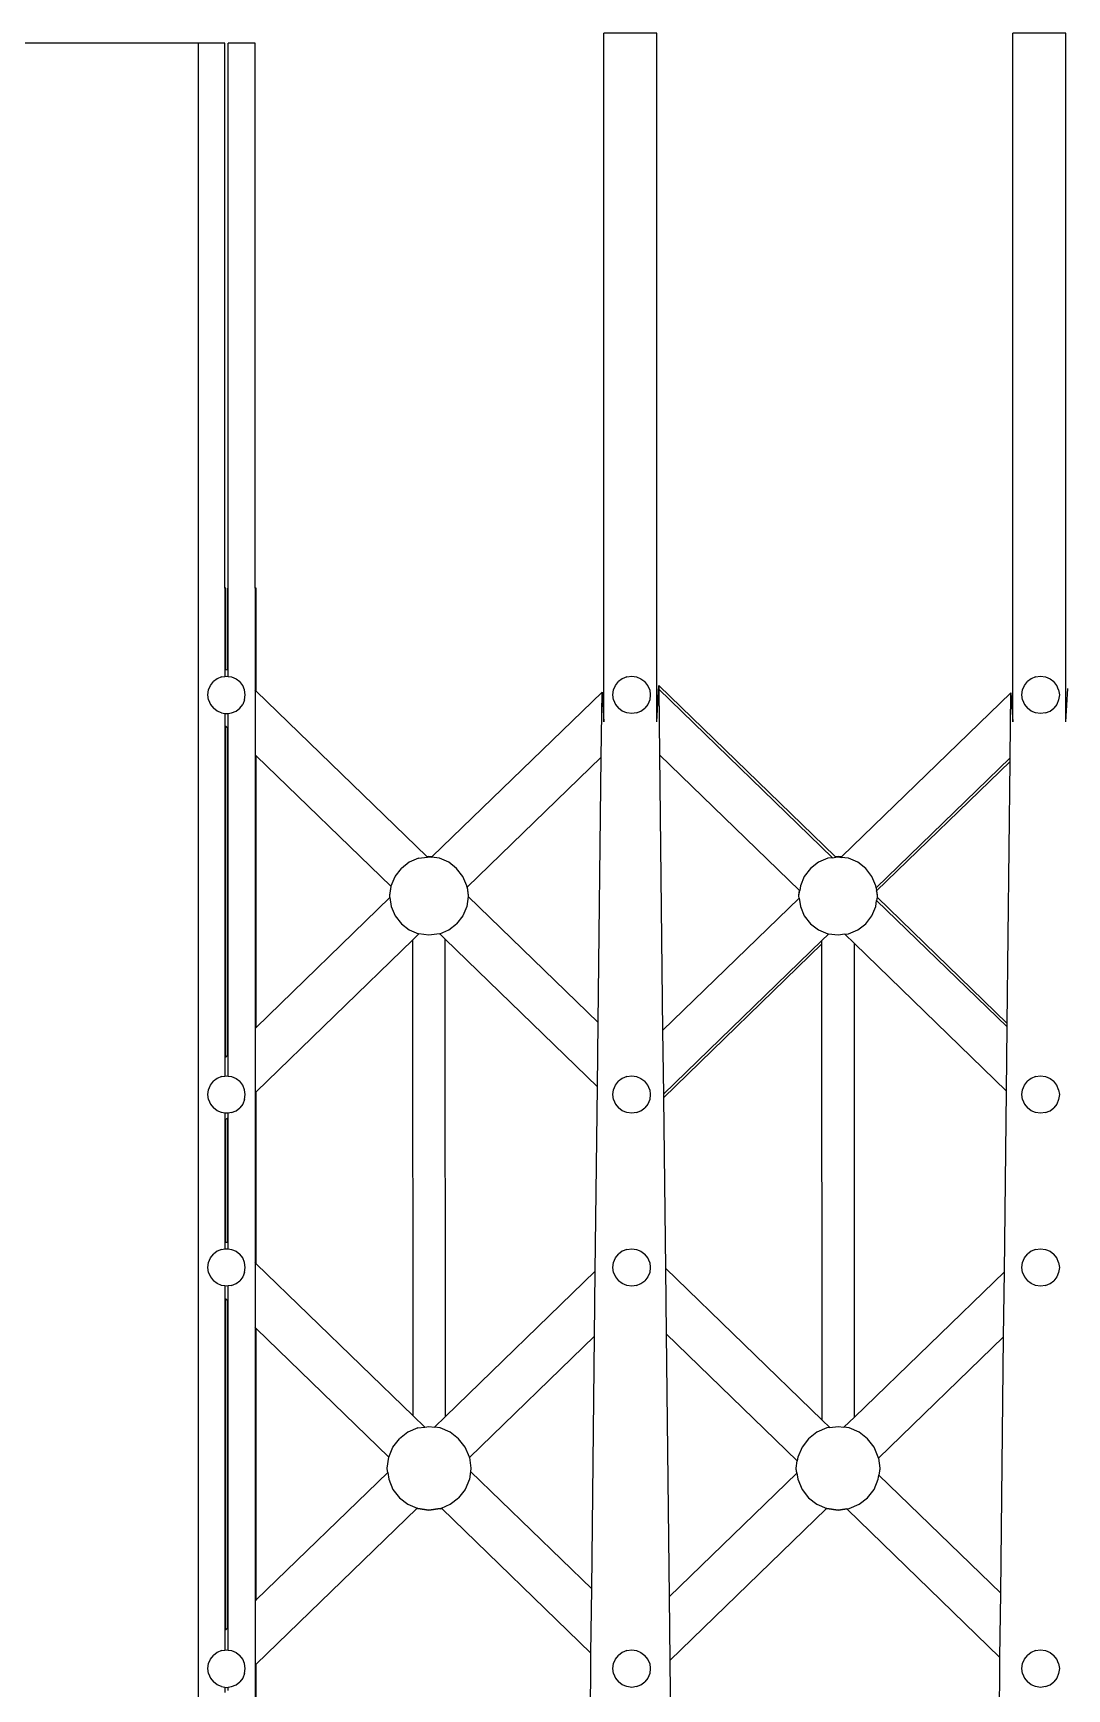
# Model space of a CAD drawing. Extents: x -4210259 to 293730, y -7499 to 868879.
# Drawn here: x -2175244 to -2174579, y 490686 to 491751 of the extents above; entities that cross this region are included whole.
import ezdxf

# ---------------------------------------------------------------- set-up
doc = ezdxf.new("R2010")
doc.units = 0
doc.header["$LTSCALE"] = 1000
doc.header["$MEASUREMENT"] = 0

# ---------------------------------------------------------------- blocks, each defined once
blk = doc.blocks.new('A$C4A4B1E4B')
at = {"color": 250}
for p, q in [((-3295.7, 1493.3), (-3695.7, 1493.3)), ((-3278.5, 1493.3), (-3295.7, 1493.3)), ((-3295.7, 1493.3), (-3295.7, 139.4)), ((-3278.5, 1142.6), (-3278.5, 1493.3)), ((-3259.1, 1493.3), (-3276.3, 1493.3)), ((-3276.3, 1142.6), (-3276.3, 1493.3)), ((-3259.1, 1142.6), (-3259.1, 1493.3)), ((-3000.4, 1499.9), (-3034.5, 1499.9)), ((-3034.5, 1056.6), (-3034.5, 1499.9)), ((-3000.4, 1056.6), (-3000.4, 1499.9)), ((-2737, 1499.9), (-2771.1, 1499.9)), ((-2771.1, 1056.6), (-2771.1, 1499.9)), ((-2737, 1056.6), (-2737, 1499.9)), ((-3278.5, 1142.6), (-3278.5, 1090.2)), ((-3277.9, 1142.6), (-3278.5, 1142.6)), ((-3277.9, 1090.3), (-3277.9, 1142.6)), ((-3276.7, 1090.2), (-3276.7, 1142.6)), ((-3276.7, 1142.6), (-3276.3, 1142.6)), ((-3276.3, 1090.2), (-3276.3, 1142.6)), ((-3259.1, 1142.6), (-3259.1, 1077.2)), ((-3258.3, 1142.6), (-3259.1, 1142.6)), ((-3258.3, 1076.4), (-3258.3, 1142.6)), ((-3278.5, 1090.2), (-3277.9, 1090.3)), ((-3278.5, 1090.2), (-3278.5, 1085.9)), ((-3277.9, 1090.3), (-3277.4, 1090.3)), ((-3277.4, 1090.3), (-3276.7, 1090.2)), ((-3276.7, 1090.2), (-3276.3, 1090.2)), ((-3276.3, 1085.9), (-3276.3, 1090.2)), ((-3289.4, 1074), (-3289, 1077.2)), ((-3289, 1077.2), (-3287.8, 1080.1)), ((-3287.8, 1080.1), (-3285.9, 1082.5)), ((-3283.4, 1084.4), (-3285.9, 1082.5)), ((-3280.6, 1085.6), (-3283.4, 1084.4)), ((-3280.6, 1085.6), (-3278.5, 1085.9)), ((-3278.5, 1085.9), (-3277.4, 1086)), ((-3277.4, 1086), (-3276.3, 1085.9)), ((-3276.3, 1085.9), (-3274.2, 1085.6)), ((-3274.2, 1085.6), (-3271.3, 1084.4)), ((-3271.3, 1084.4), (-3268.9, 1082.5)), ((-3267, 1080.1), (-3268.9, 1082.5)), ((-3265.8, 1077.2), (-3267, 1080.1)), ((-3265.4, 1074), (-3265.8, 1077.2)), ((-3259.1, 1077.2), (-3259.1, 1035.4)), ((-3258.3, 1076.4), (-3259.1, 1077.2)), ((-3258.3, 1076.4), (-3148.5, 970)), ((-3028.7, 1074), (-3028.2, 1077.2)), ((-3028.2, 1077.2), (-3027, 1080.1)), ((-3027, 1080.1), (-3025.1, 1082.5)), ((-3022.7, 1084.4), (-3025.1, 1082.5)), ((-3019.8, 1085.6), (-3022.7, 1084.4)), ((-3019.8, 1085.6), (-3016.6, 1086)), ((-3016.6, 1086), (-3013.4, 1085.6)), ((-3013.4, 1085.6), (-3010.6, 1084.4)), ((-3010.6, 1084.4), (-3008.1, 1082.5)), ((-3006.3, 1080.1), (-3008.1, 1082.5)), ((-3005, 1077.2), (-3006.3, 1080.1)), ((-3005, 1077.2), (-3004.6, 1074)), ((-3000.4, 1056.6), (-2999.2, 1080)), ((-2999.2, 1080), (-2885.6, 969.9)), ((-2999.2, 1080), (-2999.2, 1077.7)), ((-2999.2, 1077.7), (-2887.2, 969.2)), ((-2999.2, 1077.7), (-2998.7, 1035.5)), ((-2765.3, 1074), (-2764.9, 1077.2)), ((-2764.9, 1077.2), (-2763.7, 1080.1)), ((-2763.7, 1080.1), (-2761.8, 1082.5)), ((-2759.3, 1084.4), (-2761.8, 1082.5)), ((-2756.5, 1085.6), (-2759.3, 1084.4)), ((-2756.5, 1085.6), (-2753.3, 1086)), ((-2753.3, 1086), (-2750.1, 1085.6)), ((-2750.1, 1085.6), (-2747.2, 1084.4)), ((-2747.2, 1084.4), (-2744.8, 1082.5)), ((-2742.9, 1080.1), (-2744.8, 1082.5)), ((-2741.7, 1077.2), (-2742.9, 1080.1)), ((-2741.7, 1077.2), (-2741.2, 1074)), ((-2737, 1056.6), (-2735.8, 1078)), ((-3289, 1070.8), (-3289.4, 1074)), ((-3289, 1070.8), (-3287.8, 1067.9)), ((-3287.8, 1067.9), (-3285.9, 1065.5)), ((-3268.9, 1065.5), (-3267, 1067.9)), ((-3265.8, 1070.8), (-3267, 1067.9)), ((-3265.8, 1070.8), (-3265.4, 1074)), ((-3145, 969.9), (-3035.7, 1075.8)), ((-3036.2, 1033.9), (-3035.7, 1075.8)), ((-3035.7, 1075.8), (-3034.5, 1056.6)), ((-3028.2, 1070.8), (-3028.7, 1074)), ((-3028.2, 1070.8), (-3027, 1067.9)), ((-3027, 1067.9), (-3025.1, 1065.5)), ((-3006.3, 1067.9), (-3008.1, 1065.5)), ((-3005, 1070.8), (-3006.3, 1067.9)), ((-3004.6, 1074), (-3005, 1070.8)), ((-2881.2, 969.9), (-2772.4, 1075.4)), ((-2772.8, 1033.5), (-2772.4, 1075.4)), ((-2772.4, 1075.4), (-2771.1, 1056.6)), ((-2764.9, 1070.8), (-2765.3, 1074)), ((-2764.9, 1070.8), (-2763.7, 1067.9)), ((-2763.7, 1067.9), (-2761.8, 1065.5)), ((-2742.9, 1067.9), (-2744.8, 1065.5)), ((-2741.7, 1070.8), (-2742.9, 1067.9)), ((-2741.2, 1074), (-2741.7, 1070.8)), ((-3283.4, 1063.6), (-3285.9, 1065.5)), ((-3280.6, 1062.4), (-3283.4, 1063.6)), ((-3280.6, 1062.4), (-3278.5, 1062.1)), ((-3278.5, 1062.1), (-3277.4, 1062)), ((-3278.5, 1062.1), (-3278.5, 1054.3)), ((-3277.4, 1062), (-3276.3, 1062.1)), ((-3276.3, 1062.1), (-3274.2, 1062.4)), ((-3276.3, 1052.1), (-3276.3, 1062.1)), ((-3274.2, 1062.4), (-3271.3, 1063.6)), ((-3271.3, 1063.6), (-3268.9, 1065.5)), ((-3022.7, 1063.6), (-3025.1, 1065.5)), ((-3019.8, 1062.4), (-3022.7, 1063.6)), ((-3016.6, 1062), (-3019.8, 1062.4)), ((-3013.4, 1062.4), (-3016.6, 1062)), ((-3013.4, 1062.4), (-3010.6, 1063.6)), ((-3010.6, 1063.6), (-3008.1, 1065.5)), ((-2759.3, 1063.6), (-2761.8, 1065.5)), ((-2756.5, 1062.4), (-2759.3, 1063.6)), ((-2753.3, 1062), (-2756.5, 1062.4)), ((-2750.1, 1062.4), (-2753.3, 1062)), ((-2750.1, 1062.4), (-2747.2, 1063.6)), ((-2747.2, 1063.6), (-2744.8, 1065.5)), ((-3277.9, 1053.7), (-3278.5, 1054.3)), ((-3278.5, 1054.3), (-3278.5, 840.5)), ((-3277.9, 841.1), (-3277.9, 1053.7)), ((-3276.7, 1052.5), (-3277.9, 1053.7)), ((-3276.7, 842.2), (-3276.7, 1052.5)), ((-3276.3, 1052.1), (-3276.7, 1052.5)), ((-3276.3, 842.6), (-3276.3, 1052.1)), ((-3259.1, 1035.4), (-3259.1, 859.3)), ((-3258.3, 1034.7), (-3259.1, 1035.4)), ((-3258.3, 860), (-3258.3, 1034.7)), ((-3171.5, 950.6), (-3258.3, 1034.7)), ((-3036.2, 1033.9), (-3122.6, 950.2)), ((-3038.2, 863.1), (-3036.2, 1033.9)), ((-2908.5, 948.1), (-2998.7, 1035.5)), ((-2998.7, 1035.5), (-2996.7, 858)), ((-2772.8, 1033.5), (-2859.2, 949.8)), ((-2772.9, 1031.2), (-2858.9, 947.8)), ((-2774.8, 862.6), (-2772.9, 1031.2)), ((-2772.9, 1031.2), (-2772.8, 1033.5)), ((-3148.5, 970), (-3147.1, 970.2)), ((-3148.5, 970), (-3148, 969.6)), ((-3148, 969.6), (-3147.1, 969.7)), ((-3147.1, 970.2), (-3145, 969.9)), ((-3147.1, 969.7), (-3145.4, 969.5)), ((-3145.4, 969.5), (-3145, 969.9)), ((-2885.6, 969.9), (-2883.7, 970.2)), ((-2885.1, 969.5), (-2885.6, 969.9)), ((-2885.1, 969.5), (-2883.7, 969.7)), ((-2883.7, 970.2), (-2881.2, 969.9)), ((-2883.7, 969.7), (-2881.7, 969.4)), ((-2881.7, 969.4), (-2881.2, 969.9)), ((-3168.8, 957.2), (-3164.9, 962.3)), ((-3159.8, 966.3), (-3164.9, 962.3)), ((-3153.8, 968.8), (-3159.8, 966.3)), ((-3153.8, 968.8), (-3148, 969.6)), ((-3140.4, 968.8), (-3145.4, 969.5)), ((-3134.4, 966.3), (-3140.4, 968.8)), ((-3129.3, 962.3), (-3134.4, 966.3)), ((-3125.3, 957.2), (-3129.3, 962.3)), ((-2901.5, 962.3), (-2905.5, 957.2)), ((-2896.4, 966.3), (-2901.5, 962.3)), ((-2890.4, 968.8), (-2896.4, 966.3)), ((-2887.2, 969.2), (-2890.4, 968.8)), ((-2887.2, 969.2), (-2885.1, 969.5)), ((-2877, 968.8), (-2881.7, 969.4)), ((-2871, 966.3), (-2877, 968.8)), ((-2865.9, 962.3), (-2871, 966.3)), ((-2861.9, 957.2), (-2865.9, 962.3)), ((-3172.3, 945), (-3171.5, 950.6)), ((-3172.3, 944.8), (-3171.5, 950.6)), ((-3171.5, 950.6), (-3171.4, 951.2)), ((-3171.5, 950.6), (-3171.5, 950.6)), ((-3171.4, 951.2), (-3168.8, 957.2)), ((-3122.8, 951.2), (-3125.3, 957.2)), ((-3122.6, 950.1), (-3122.8, 951.2)), ((-3122.6, 950.2), (-3121.9, 945)), ((-3122.6, 950.2), (-3122.6, 950.1)), ((-3122.6, 950.1), (-3121.9, 944.7)), ((-2908, 951.2), (-2908.4, 948)), ((-2905.5, 957.2), (-2908, 951.2)), ((-2859.4, 951.2), (-2861.9, 957.2)), ((-2859.2, 949.8), (-2859.4, 951.2)), ((-2859.2, 949.8), (-2858.9, 947.7)), ((-3258.3, 860), (-3172.2, 943.5)), ((-3172.3, 944.8), (-3172.3, 945)), ((-3172.3, 944.5), (-3172.3, 944.8)), ((-3172.2, 943.5), (-3172.3, 944.5)), ((-3172.2, 943.5), (-3171.4, 937.8)), ((-3171.4, 937.8), (-3168.8, 931.8)), ((-3122.8, 937.8), (-3125.3, 931.8)), ((-3121.9, 944.3), (-3122.8, 937.8)), ((-3121.9, 945), (-3121.9, 944.7)), ((-3121.9, 944.7), (-3121.9, 944.5)), ((-3121.9, 944.5), (-3121.9, 944.3)), ((-3121.9, 944.3), (-3038.2, 863.1)), ((-2996.7, 858), (-2908.7, 943.2)), ((-2908.9, 945), (-2908.5, 948.1)), ((-2908.9, 944.8), (-2908.4, 948)), ((-2908.9, 944.8), (-2908.9, 945)), ((-2908.9, 944.5), (-2908.9, 944.8)), ((-2908.7, 943.2), (-2908.9, 944.5)), ((-2908.7, 943.2), (-2908, 937.8)), ((-2908.4, 948), (-2908.5, 948.1)), ((-2908, 937.8), (-2905.5, 931.8)), ((-2861.9, 931.8), (-2859.4, 937.8)), ((-2859.4, 937.8), (-2858.9, 941.7)), ((-2858.9, 947.8), (-2858.5, 945)), ((-2858.9, 947.7), (-2858.9, 947.8)), ((-2858.9, 947.7), (-2858.5, 944.7)), ((-2858.6, 943.8), (-2858.9, 941.7)), ((-2858.9, 941.7), (-2774.8, 860.3)), ((-2858.5, 944.5), (-2858.6, 943.8)), ((-2858.6, 943.8), (-2774.8, 862.6)), ((-2858.5, 945), (-2858.5, 944.7)), ((-2858.5, 944.7), (-2858.5, 944.5)), ((-3168.8, 931.8), (-3164.9, 926.7)), ((-3125.3, 931.8), (-3129.3, 926.7)), ((-2905.5, 931.8), (-2901.5, 926.7)), ((-2865.9, 926.7), (-2861.9, 931.8)), ((-3157.4, 916.4), (-3258.3, 818.6)), ((-3164.9, 926.7), (-3159.8, 922.7)), ((-3159.8, 922.7), (-3153.8, 920.2)), ((-3153.6, 920.2), (-3157.4, 916.4)), ((-3157.3, 610.1), (-3157.4, 916.4)), ((-3153.8, 920.2), (-3153.6, 920.2)), ((-3147.1, 919.3), (-3153.6, 920.2)), ((-3140.4, 920.2), (-3147.1, 919.3)), ((-3140.4, 920.2), (-3140.2, 920.3)), ((-3140.2, 920.3), (-3134.4, 922.7)), ((-3136.6, 916.8), (-3140.2, 920.3)), ((-3038.6, 821.8), (-3136.6, 916.8)), ((-3136.5, 609.6), (-3136.6, 916.8)), ((-3134.4, 922.7), (-3129.3, 926.7)), ((-2901.5, 926.7), (-2896.4, 922.7)), ((-2896.4, 922.7), (-2890.4, 920.2)), ((-2889.8, 920.1), (-2894.1, 916)), ((-2890.4, 920.2), (-2889.8, 920.1)), ((-2883.7, 919.3), (-2889.8, 920.1)), ((-2879.4, 919.9), (-2883.7, 919.3)), ((-2879.4, 919.9), (-2877, 920.2)), ((-2873.2, 913.9), (-2879.4, 919.9)), ((-2877, 920.2), (-2871, 922.7)), ((-2871, 922.7), (-2865.9, 926.7)), ((-2894.1, 916), (-2996.2, 817)), ((-2894.1, 913.7), (-2996.2, 814.7)), ((-2894.1, 913.7), (-2894.1, 916)), ((-2894, 607.3), (-2894.1, 913.7)), ((-2873.1, 609.2), (-2873.2, 913.9)), ((-2775.3, 819), (-2873.2, 913.9)), ((-3038.6, 821.8), (-3038.2, 863.1)), ((-3259.1, 859.3), (-3258.3, 860)), ((-3259.1, 859.3), (-3259.1, 817.9)), ((-2996.7, 858), (-2996.2, 817)), ((-2775.3, 819), (-2774.8, 860.3)), ((-2774.8, 860.3), (-2774.8, 862.6)), ((-3277.9, 841.1), (-3276.7, 842.2)), ((-3276.7, 842.2), (-3276.3, 842.6)), ((-3276.3, 828.6), (-3276.3, 842.6)), ((-3278.5, 840.5), (-3277.9, 841.1)), ((-3278.5, 840.5), (-3278.5, 828.6)), ((-3289, 819.9), (-3287.8, 822.8)), ((-3287.8, 822.8), (-3285.9, 825.3)), ((-3283.4, 827.1), (-3285.9, 825.3)), ((-3280.6, 828.3), (-3283.4, 827.1)), ((-3280.6, 828.3), (-3278.5, 828.6)), ((-3278.5, 828.6), (-3277.4, 828.8)), ((-3277.4, 828.8), (-3276.3, 828.6)), ((-3276.3, 828.6), (-3274.2, 828.3)), ((-3274.2, 828.3), (-3271.3, 827.1)), ((-3271.3, 827.1), (-3268.9, 825.3)), ((-3267, 822.8), (-3268.9, 825.3)), ((-3265.8, 819.9), (-3267, 822.8)), ((-3040, 703.2), (-3038.6, 821.8)), ((-3028.2, 819.9), (-3027, 822.8)), ((-3027, 822.8), (-3025.1, 825.3)), ((-3022.7, 827.1), (-3025.1, 825.3)), ((-3019.8, 828.3), (-3022.7, 827.1)), ((-3019.8, 828.3), (-3016.6, 828.8)), ((-3016.6, 828.8), (-3013.4, 828.3)), ((-3013.4, 828.3), (-3010.6, 827.1)), ((-3010.6, 827.1), (-3008.1, 825.3)), ((-3006.3, 822.8), (-3008.1, 825.3)), ((-3005, 819.9), (-3006.3, 822.8)), ((-2764.9, 819.9), (-2763.7, 822.8)), ((-2763.7, 822.8), (-2761.8, 825.3)), ((-2759.3, 827.1), (-2761.8, 825.3)), ((-2756.5, 828.3), (-2759.3, 827.1)), ((-2756.5, 828.3), (-2753.3, 828.8)), ((-2753.3, 828.8), (-2750.1, 828.3)), ((-2750.1, 828.3), (-2747.2, 827.1)), ((-2747.2, 827.1), (-2744.8, 825.3)), ((-2742.9, 822.8), (-2744.8, 825.3)), ((-2741.7, 819.9), (-2742.9, 822.8)), ((-3289.4, 816.8), (-3289, 819.9)), ((-3289, 813.6), (-3289.4, 816.8)), ((-3289, 813.6), (-3287.8, 810.7)), ((-3287.8, 810.7), (-3285.9, 808.3)), ((-3267, 810.7), (-3268.9, 808.3)), ((-3265.8, 813.6), (-3267, 810.7)), ((-3265.4, 816.8), (-3265.8, 819.9)), ((-3265.8, 813.6), (-3265.4, 816.8)), ((-3258.3, 818.6), (-3259.1, 817.9)), ((-3259.1, 817.9), (-3259.1, 708.7)), ((-3258.3, 707.9), (-3258.3, 818.6)), ((-3028.7, 816.8), (-3028.2, 819.9)), ((-3028.2, 813.6), (-3028.7, 816.8)), ((-3028.2, 813.6), (-3027, 810.7)), ((-3027, 810.7), (-3025.1, 808.3)), ((-3006.3, 810.7), (-3008.1, 808.3)), ((-3005, 813.6), (-3006.3, 810.7)), ((-3005, 819.9), (-3004.6, 816.8)), ((-3004.6, 816.8), (-3005, 813.6)), ((-2996.2, 817), (-2996.2, 814.7)), ((-2996.2, 814.7), (-2994.9, 705.1)), ((-2776.6, 702.7), (-2775.3, 819)), ((-2765.3, 816.8), (-2764.9, 819.9)), ((-2764.9, 813.6), (-2765.3, 816.8)), ((-2764.9, 813.6), (-2763.7, 810.7)), ((-2763.7, 810.7), (-2761.8, 808.3)), ((-2742.9, 810.7), (-2744.8, 808.3)), ((-2741.7, 813.6), (-2742.9, 810.7)), ((-2741.7, 819.9), (-2741.2, 816.8)), ((-2741.2, 816.8), (-2741.7, 813.6)), ((-3283.4, 806.4), (-3285.9, 808.3)), ((-3280.6, 805.2), (-3283.4, 806.4)), ((-3278.5, 804.9), (-3280.6, 805.2)), ((-3277.4, 804.7), (-3278.5, 804.9)), ((-3278.5, 804.9), (-3278.5, 800.5)), ((-3277.9, 800.8), (-3278.5, 800.5)), ((-3278.5, 800.5), (-3278.5, 721.7)), ((-3276.7, 801.6), (-3277.9, 800.8)), ((-3277.9, 721.8), (-3277.9, 800.8)), ((-3276.3, 804.9), (-3277.4, 804.7)), ((-3276.3, 801.8), (-3276.7, 801.6)), ((-3276.7, 721.7), (-3276.7, 801.6)), ((-3274.2, 805.2), (-3276.3, 804.9)), ((-3276.3, 801.8), (-3276.3, 804.9)), ((-3276.3, 721.7), (-3276.3, 801.8)), ((-3274.2, 805.2), (-3271.3, 806.4)), ((-3271.3, 806.4), (-3268.9, 808.3)), ((-3022.7, 806.4), (-3025.1, 808.3)), ((-3019.8, 805.2), (-3022.7, 806.4)), ((-3016.6, 804.7), (-3019.8, 805.2)), ((-3013.4, 805.2), (-3016.6, 804.7)), ((-3013.4, 805.2), (-3010.6, 806.4)), ((-3010.6, 806.4), (-3008.1, 808.3)), ((-2759.3, 806.4), (-2761.8, 808.3)), ((-2756.5, 805.2), (-2759.3, 806.4)), ((-2753.3, 804.7), (-2756.5, 805.2)), ((-2750.1, 805.2), (-2753.3, 804.7)), ((-2750.1, 805.2), (-2747.2, 806.4)), ((-2747.2, 806.4), (-2744.8, 808.3)), ((-3287.8, 711.6), (-3285.9, 714)), ((-3283.4, 715.9), (-3285.9, 714)), ((-3280.6, 717.1), (-3283.4, 715.9)), ((-3280.6, 717.1), (-3278.5, 717.4)), ((-3278.5, 721.7), (-3277.9, 721.8)), ((-3278.5, 721.7), (-3278.5, 717.4)), ((-3278.5, 717.4), (-3277.4, 717.5)), ((-3277.9, 721.8), (-3277.4, 721.8)), ((-3277.4, 721.8), (-3276.7, 721.7)), ((-3277.4, 717.5), (-3276.3, 717.4)), ((-3276.7, 721.7), (-3276.3, 721.7)), ((-3276.3, 717.4), (-3276.3, 721.7)), ((-3276.3, 717.4), (-3274.2, 717.1)), ((-3274.2, 717.1), (-3271.3, 715.9)), ((-3271.3, 715.9), (-3268.9, 714)), ((-3267, 711.6), (-3268.9, 714)), ((-3027, 711.6), (-3025.1, 714)), ((-3022.7, 715.9), (-3025.1, 714)), ((-3019.8, 717.1), (-3022.7, 715.9)), ((-3019.8, 717.1), (-3016.6, 717.5)), ((-3016.6, 717.5), (-3013.4, 717.1)), ((-3013.4, 717.1), (-3010.6, 715.9)), ((-3010.6, 715.9), (-3008.1, 714)), ((-3006.3, 711.6), (-3008.1, 714)), ((-2763.7, 711.6), (-2761.8, 714)), ((-2759.3, 715.9), (-2761.8, 714)), ((-2756.5, 717.1), (-2759.3, 715.9)), ((-2756.5, 717.1), (-2753.3, 717.5)), ((-2753.3, 717.5), (-2750.1, 717.1)), ((-2750.1, 717.1), (-2747.2, 715.9)), ((-2747.2, 715.9), (-2744.8, 714)), ((-2742.9, 711.6), (-2744.8, 714)), ((-3289.4, 705.5), (-3289, 708.7)), ((-3289, 702.3), (-3289.4, 705.5)), ((-3289, 708.7), (-3287.8, 711.6)), ((-3265.8, 708.7), (-3267, 711.6)), ((-3265.4, 705.5), (-3265.8, 708.7)), ((-3265.8, 702.3), (-3265.4, 705.5)), ((-3259.1, 708.7), (-3259.1, 667)), ((-3258.3, 707.9), (-3259.1, 708.7)), ((-3258.3, 707.9), (-3157.3, 610.1)), ((-3028.7, 705.5), (-3028.2, 708.7)), ((-3028.2, 702.3), (-3028.7, 705.5)), ((-3028.2, 708.7), (-3027, 711.6)), ((-3005, 708.7), (-3006.3, 711.6)), ((-3005, 708.7), (-3004.6, 705.5)), ((-3004.6, 705.5), (-3005, 702.3)), ((-2994.9, 705.1), (-2894, 607.3)), ((-2994.9, 705.1), (-2994.4, 662.9)), ((-2765.3, 705.5), (-2764.9, 708.7)), ((-2764.9, 702.3), (-2765.3, 705.5)), ((-2764.9, 708.7), (-2763.7, 711.6)), ((-2741.7, 708.7), (-2742.9, 711.6)), ((-2741.7, 708.7), (-2741.2, 705.5)), ((-2741.2, 705.5), (-2741.7, 702.3)), ((-3289, 702.3), (-3287.8, 699.5)), ((-3287.8, 699.5), (-3285.9, 697)), ((-3283.4, 695.1), (-3285.9, 697)), ((-3280.6, 693.9), (-3283.4, 695.1)), ((-3278.5, 693.6), (-3280.6, 693.9)), ((-3277.4, 693.5), (-3278.5, 693.6)), ((-3278.5, 693.6), (-3278.5, 685.8)), ((-3276.3, 693.6), (-3277.4, 693.5)), ((-3274.2, 693.9), (-3276.3, 693.6)), ((-3276.3, 683.6), (-3276.3, 693.6)), ((-3274.2, 693.9), (-3271.3, 695.1)), ((-3271.3, 695.1), (-3268.9, 697)), ((-3267, 699.5), (-3268.9, 697)), ((-3265.8, 702.3), (-3267, 699.5)), ((-3136.5, 609.6), (-3040, 703.2)), ((-3040.5, 661.3), (-3040, 703.2)), ((-3028.2, 702.3), (-3027, 699.5)), ((-3027, 699.5), (-3025.1, 697)), ((-3022.7, 695.1), (-3025.1, 697)), ((-3019.8, 693.9), (-3022.7, 695.1)), ((-3016.6, 693.5), (-3019.8, 693.9)), ((-3013.4, 693.9), (-3016.6, 693.5)), ((-3013.4, 693.9), (-3010.6, 695.1)), ((-3010.6, 695.1), (-3008.1, 697)), ((-3006.3, 699.5), (-3008.1, 697)), ((-3005, 702.3), (-3006.3, 699.5)), ((-2873.1, 609.2), (-2776.6, 702.7)), ((-2777.1, 660.9), (-2776.6, 702.7)), ((-2764.9, 702.3), (-2763.7, 699.5)), ((-2763.7, 699.5), (-2761.8, 697)), ((-2759.3, 695.1), (-2761.8, 697)), ((-2756.5, 693.9), (-2759.3, 695.1)), ((-2753.3, 693.5), (-2756.5, 693.9)), ((-2750.1, 693.9), (-2753.3, 693.5)), ((-2750.1, 693.9), (-2747.2, 695.1)), ((-2747.2, 695.1), (-2744.8, 697)), ((-2742.9, 699.5), (-2744.8, 697)), ((-2741.7, 702.3), (-2742.9, 699.5)), ((-3277.9, 685.2), (-3278.5, 685.8)), ((-3278.5, 685.8), (-3278.5, 508.4)), ((-3277.9, 472.6), (-3277.9, 685.2)), ((-3276.7, 684), (-3277.9, 685.2)), ((-3276.7, 473.7), (-3276.7, 684)), ((-3276.3, 683.6), (-3276.7, 684)), ((-3276.3, 474.1), (-3276.3, 683.6)), ((-3259.1, 667), (-3259.1, 490.8)), ((-3258.3, 666.2), (-3259.1, 667)), ((-3258.3, 491.6), (-3258.3, 666.2)), ((-3173, 583.5), (-3258.3, 666.2)), ((-3040.5, 661.3), (-3121.1, 583.2)), ((-3042.3, 498.7), (-3040.5, 661.3)), ((-2910, 581), (-2994.4, 662.9)), ((-2994.4, 662.9), (-2992.5, 493.5)), ((-2777.1, 660.9), (-2857.7, 582.8)), ((-2779, 495.9), (-2777.1, 660.9)), ((-3157.3, 610.1), (-3149.8, 602.8)), ((-3136.5, 609.6), (-3143.6, 602.7)), ((-2879.9, 602.7), (-2873.1, 609.2)), ((-3160.7, 599.5), (-3166.1, 595.3)), ((-3154.2, 602.2), (-3160.7, 599.5)), ((-3154.2, 602.2), (-3149.8, 602.8)), ((-3149.8, 602.8), (-3147.1, 603.2)), ((-3147.1, 603.2), (-3143.6, 602.7)), ((-3139.9, 602.2), (-3143.6, 602.7)), ((-3133.5, 599.5), (-3139.9, 602.2)), ((-3128.1, 595.3), (-3133.5, 599.5)), ((-2897.3, 599.5), (-2902.7, 595.3)), ((-2890.9, 602.2), (-2897.3, 599.5)), ((-2894, 607.3), (-2889, 602.5)), ((-2889, 602.5), (-2890.9, 602.2)), ((-2889, 602.5), (-2883.7, 603.2)), ((-2883.7, 603.2), (-2879.9, 602.7)), ((-2876.6, 602.2), (-2879.9, 602.7)), ((-2870.1, 599.5), (-2876.6, 602.2)), ((-2864.7, 595.3), (-2870.1, 599.5)), ((-3173, 583.5), (-3170.3, 589.9)), ((-3170.3, 589.9), (-3166.1, 595.3)), ((-3123.8, 589.9), (-3128.1, 595.3)), ((-3121.1, 583.4), (-3123.8, 589.9)), ((-2906.9, 589.9), (-2909.6, 583.4)), ((-2902.7, 595.3), (-2906.9, 589.9)), ((-2860.5, 589.9), (-2864.7, 595.3)), ((-2857.8, 583.4), (-2860.5, 589.9)), ((-3174, 576.3), (-3173, 583.4)), ((-3174, 576.1), (-3174, 576.3)), ((-3174, 576), (-3174, 576.1)), ((-3173.6, 573.6), (-3174, 576.1)), ((-3173.7, 573.6), (-3174, 576)), ((-3173, 583.4), (-3173, 583.5)), ((-3121.1, 583.2), (-3121.1, 583.4)), ((-3121.1, 583.2), (-3120.2, 576.3)), ((-3120.2, 576.1), (-3120.4, 574.3)), ((-3120.2, 576), (-3120.4, 574.3)), ((-3120.2, 576.3), (-3120.2, 576.1)), ((-3120.2, 576.1), (-3120.2, 576)), ((-2910.6, 576.3), (-2910, 581)), ((-2910.6, 576.1), (-2910.6, 576.3)), ((-2910.6, 576), (-2910.6, 576.1)), ((-2910.2, 573.3), (-2910.6, 576.1)), ((-2910.2, 573.2), (-2910.6, 576)), ((-2909.6, 583.4), (-2910, 581)), ((-2857.7, 582.8), (-2857.8, 583.4)), ((-2857.7, 582.8), (-2856.8, 576.3)), ((-2856.8, 576.1), (-2857.4, 571.8)), ((-2856.8, 576), (-2857.4, 571.8)), ((-2856.8, 576.3), (-2856.8, 576.1)), ((-2856.8, 576.1), (-2856.8, 576)), ((-3258.3, 491.6), (-3173.7, 573.6)), ((-3173.7, 573.6), (-3173.6, 573.6)), ((-3173.6, 573.6), (-3173, 569.2)), ((-3173, 569.2), (-3170.3, 562.7)), ((-3121.1, 569.2), (-3123.8, 562.7)), ((-3120.4, 574.3), (-3121.1, 569.2)), ((-3120.4, 574.3), (-3042.3, 498.7)), ((-3120.4, 574.3), (-3120.4, 574.3)), ((-2992.5, 493.5), (-2910.2, 573.2)), ((-2910.2, 573.2), (-2910.2, 573.3)), ((-2910.2, 573.3), (-2909.6, 569.2)), ((-2909.6, 569.2), (-2906.9, 562.7)), ((-2860.5, 562.7), (-2857.8, 569.2)), ((-2857.8, 569.2), (-2857.4, 571.8)), ((-2857.4, 571.8), (-2779, 495.9)), ((-2857.4, 571.8), (-2857.4, 571.8)), ((-3170.3, 562.7), (-3166.1, 557.3)), ((-3166.1, 557.3), (-3160.7, 553.1)), ((-3133.5, 553.1), (-3128.1, 557.3)), ((-3123.8, 562.7), (-3128.1, 557.3)), ((-2906.9, 562.7), (-2902.7, 557.3)), ((-2902.7, 557.3), (-2897.3, 553.1)), ((-2870.1, 553.1), (-2864.7, 557.3)), ((-2864.7, 557.3), (-2860.5, 562.7)), ((-3154.9, 550.4), (-3258.3, 450.2)), ((-3160.7, 553.1), (-3154.7, 550.6)), ((-3154.7, 550.6), (-3154.9, 550.4)), ((-3154.2, 550.1), (-3154.9, 550.4)), ((-3154.2, 550.4), (-3154.7, 550.6)), ((-3147.1, 549.4), (-3154.2, 550.4)), ((-3147.1, 549.1), (-3154.2, 550.1)), ((-3139.9, 550.4), (-3147.1, 549.4)), ((-3139.9, 550.1), (-3147.1, 549.1)), ((-3139.9, 550.4), (-3139.1, 550.7)), ((-3139.9, 550.1), (-3138.9, 550.5)), ((-3139.1, 550.7), (-3133.5, 553.1)), ((-3138.9, 550.5), (-3139.1, 550.7)), ((-3042.8, 457.4), (-3138.9, 550.5)), ((-2891.3, 550.2), (-2992, 452.6)), ((-2897.3, 553.1), (-2891, 550.4)), ((-2891, 550.4), (-2891.3, 550.2)), ((-2890.9, 550.1), (-2891.3, 550.2)), ((-2890.9, 550.4), (-2891, 550.4)), ((-2883.7, 549.4), (-2890.9, 550.4)), ((-2883.7, 549.1), (-2890.9, 550.1)), ((-2878.1, 550.2), (-2883.7, 549.4)), ((-2877.8, 549.9), (-2883.7, 549.1)), ((-2878.1, 550.2), (-2876.6, 550.4)), ((-2877.8, 549.9), (-2878.1, 550.2)), ((-2779.5, 454.6), (-2877.8, 549.9)), ((-2876.6, 550.4), (-2870.1, 553.1)), ((-3278.5, 508.4), (-3278.2, 508.4)), ((-3278.5, 508.4), (-3278.5, 472)), ((-3278.2, 508.4), (-3278.2, 472.3)), ((-3258.6, 508.4), (-3258.6, 491.2)), ((-3259.1, 490.8), (-3258.6, 491.2)), ((-3259.1, 490.8), (-3259.1, 449.4)), ((-3258.6, 491.2), (-3258.3, 491.6)), ((-3042.8, 457.4), (-3042.3, 498.7)), ((-2992.5, 493.5), (-2992, 452.6)), ((-2779.5, 454.6), (-2779, 495.9)), ((-3278.5, 472), (-3278.2, 472.3)), ((-3278.5, 472), (-3278.5, 459.2)), ((-3278.2, 472.3), (-3277.9, 472.6)), ((-3277.9, 472.6), (-3276.7, 473.7)), ((-3276.7, 473.7), (-3276.3, 474.1)), ((-3276.3, 459.2), (-3276.3, 474.1)), ((-3280.6, 459), (-3283.4, 457.7)), ((-3280.6, 459), (-3278.5, 459.2)), ((-3278.5, 459.2), (-3277.4, 459.4)), ((-3277.4, 459.4), (-3276.3, 459.2)), ((-3276.3, 459.2), (-3274.2, 459)), ((-3274.2, 459), (-3271.3, 457.7)), ((-3019.8, 459), (-3022.7, 457.7)), ((-3019.8, 459), (-3016.6, 459.4)), ((-3016.6, 459.4), (-3013.4, 459)), ((-3013.4, 459), (-3010.6, 457.7)), ((-2756.5, 459), (-2759.3, 457.7)), ((-2756.5, 459), (-2753.3, 459.4)), ((-2753.3, 459.4), (-2750.1, 459)), ((-2750.1, 459), (-2747.2, 457.7)), ((-3289.4, 447.4), (-3289, 450.6)), ((-3289, 450.6), (-3287.8, 453.4)), ((-3287.8, 453.4), (-3285.9, 455.9)), ((-3283.4, 457.7), (-3285.9, 455.9)), ((-3271.3, 457.7), (-3268.9, 455.9)), ((-3267, 453.4), (-3268.9, 455.9)), ((-3265.8, 450.6), (-3267, 453.4)), ((-3265.4, 447.4), (-3265.8, 450.6)), ((-3258.6, 449.8), (-3259.1, 449.4)), ((-3259.1, 449.4), (-3259.1, 130.3)), ((-3258.3, 450.2), (-3258.6, 449.8)), ((-3258.6, 449.8), (-3258.6, 130.1)), ((-3258.3, 129.9), (-3258.3, 450.2)), ((-3045.8, 65.3), (-3042.8, 457.4)), ((-3028.7, 447.4), (-3028.2, 450.6)), ((-3028.2, 450.6), (-3027, 453.4)), ((-3027, 453.4), (-3025.1, 455.9)), ((-3022.7, 457.7), (-3025.1, 455.9)), ((-3010.6, 457.7), (-3008.1, 455.9)), ((-3006.3, 453.4), (-3008.1, 455.9)), ((-3005, 450.6), (-3006.3, 453.4)), ((-3005, 450.6), (-3004.6, 447.4)), ((-2992, 452.6), (-2989, 65.3)), ((-2781.7, 133.6), (-2779.5, 454.6)), ((-2765.3, 447.4), (-2764.9, 450.6)), ((-2764.9, 450.6), (-2763.7, 453.4)), ((-2763.7, 453.4), (-2761.8, 455.9)), ((-2759.3, 457.7), (-2761.8, 455.9)), ((-2747.2, 457.7), (-2744.8, 455.9)), ((-2742.9, 453.4), (-2744.8, 455.9)), ((-2741.7, 450.6), (-2742.9, 453.4)), ((-2741.7, 450.6), (-2741.2, 447.4)), ((-3289, 444.2), (-3289.4, 447.4)), ((-3289, 444.2), (-3287.8, 441.3)), ((-3287.8, 441.3), (-3285.9, 438.9)), ((-3283.4, 437), (-3285.9, 438.9)), ((-3280.6, 435.8), (-3283.4, 437)), ((-3274.2, 435.8), (-3271.3, 437)), ((-3271.3, 437), (-3268.9, 438.9)), ((-3267, 441.3), (-3268.9, 438.9)), ((-3265.8, 444.2), (-3267, 441.3)), ((-3265.8, 444.2), (-3265.4, 447.4)), ((-3028.2, 444.2), (-3028.7, 447.4)), ((-3028.2, 444.2), (-3027, 441.3)), ((-3027, 441.3), (-3025.1, 438.9)), ((-3022.7, 437), (-3025.1, 438.9)), ((-3019.8, 435.8), (-3022.7, 437)), ((-3013.4, 435.8), (-3010.6, 437)), ((-3010.6, 437), (-3008.1, 438.9)), ((-3006.3, 441.3), (-3008.1, 438.9)), ((-3005, 444.2), (-3006.3, 441.3)), ((-3004.6, 447.4), (-3005, 444.2)), ((-2764.9, 444.2), (-2765.3, 447.4)), ((-2764.9, 444.2), (-2763.7, 441.3)), ((-2763.7, 441.3), (-2761.8, 438.9)), ((-2759.3, 437), (-2761.8, 438.9)), ((-2756.5, 435.8), (-2759.3, 437)), ((-2750.1, 435.8), (-2747.2, 437)), ((-2747.2, 437), (-2744.8, 438.9)), ((-2742.9, 441.3), (-2744.8, 438.9)), ((-2741.7, 444.2), (-2742.9, 441.3)), ((-2741.2, 447.4), (-2741.7, 444.2)), ((-3280.6, 435.8), (-3278.5, 435.5)), ((-3278.5, 435.5), (-3277.4, 435.3)), ((-3278.5, 435.5), (-3278.5, 432)), ((-3277.4, 435.3), (-3276.3, 435.5)), ((-3276.3, 435.5), (-3274.2, 435.8)), ((-3276.3, 433.3), (-3276.3, 435.5)), ((-3016.6, 435.3), (-3019.8, 435.8)), ((-3013.4, 435.8), (-3016.6, 435.3)), ((-2753.3, 435.3), (-2756.5, 435.8)), ((-2750.1, 435.8), (-2753.3, 435.3))]:
    blk.add_line(p, q, dxfattribs=at)

msp = doc.modelspace()

# ---------------------------------------------------------------- block references
msp.add_blockref('A$C4A4B1E4B', (-2171842.4, 490251.2))

doc.saveas('drawing.dxf')
